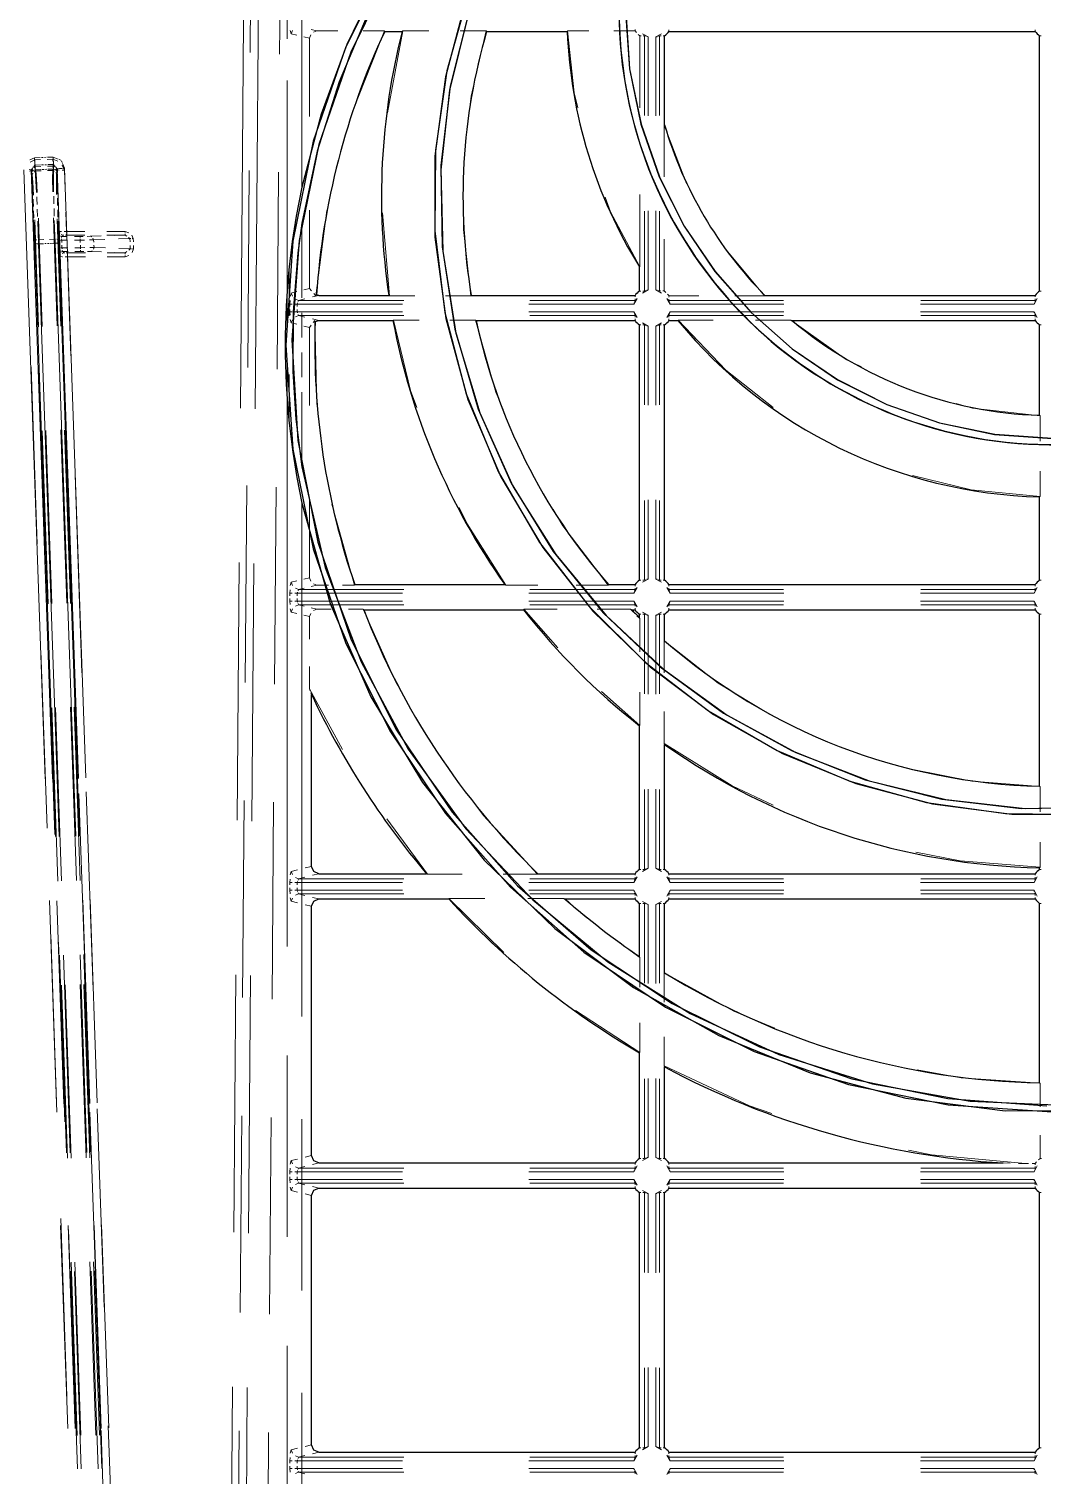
# Model space of a CAD drawing. Header units: millimetres. Extents: x 0 to 1989, y -338 to 950.
# Drawn here: x 284 to 420.7, y 606.2 to 801.2 of the extents above; entities that cross this region are included whole.
import ezdxf

# ---------------------------------------------------------------- set-up
doc = ezdxf.new("R2010")
doc.units = ezdxf.units.MM
doc.layers.add('DETAIL', color=8, linetype='Continuous')
doc.layers.add('FINE', color=9, linetype='Continuous')

msp = doc.modelspace()

# ---------------------------------------------------------------- linework, layer by layer
at = {"layer": 'DETAIL', "lineweight": 25}
for p, q in [((332, 800.88), (334.35, 800.88)), ((345.75, 800.88), (356.62, 800.88)), ((369.76, 788.26), (369.76, 800.29)), ((370.35, 800.88), (419.77, 800.88)), ((420.36, 765.87), (420.36, 800.29)), ((284.35, 781.74), (284.31, 782.21)), ((287.81, 782.33), (287.81, 781.86)), ((366.36, 765.87), (366.36, 769.12)), ((323.13, 765.28), (322.79, 765.34)), ((323.13, 765.28), (332.54, 765.28)), ((343.68, 765.28), (365.77, 765.28)), ((383.29, 765.28), (419.77, 765.28)), ((322.61, 761.74), (323.13, 761.88)), ((323.13, 761.88), (333.11, 761.88)), ((344.33, 761.88), (365.77, 761.88)), ((366.36, 726.87), (366.36, 761.29)), ((369.76, 726.87), (369.76, 761.29)), ((370.35, 761.88), (371.55, 761.88)), ((386.97, 761.88), (419.77, 761.88)), ((420.36, 749.11), (420.36, 761.29)), ((420.36, 726.87), (420.36, 738.1)), ((327.95, 726.28), (348.2, 726.28)), ((362.19, 726.28), (365.77, 726.28)), ((370.35, 726.28), (419.77, 726.28)), ((329.18, 722.88), (350.73, 722.88)), ((369.76, 718.71), (369.76, 722.29)), ((370.35, 722.88), (419.77, 722.88)), ((322.12, 688.28), (322.12, 711.44)), ((366.36, 687.87), (366.36, 707.25)), ((369.76, 687.87), (369.76, 704.73)), ((323.13, 687.28), (337.64, 687.28)), ((352.66, 687.28), (365.77, 687.28)), ((370.35, 687.28), (419.77, 687.28)), ((420.36, 687.87), (420.36, 688.1)), ((322.12, 649.28), (322.12, 682.89)), ((323.13, 683.88), (340.63, 683.88)), ((356.33, 683.88), (365.77, 683.88)), ((366.36, 676.13), (366.36, 683.29)), ((369.76, 673.94), (369.76, 683.29)), ((370.35, 683.88), (419.77, 683.88)), ((420.36, 659.1), (420.36, 683.29)), ((366.36, 648.87), (366.36, 663.15)), ((369.76, 648.87), (369.76, 661.24)), ((323.13, 648.28), (365.77, 648.28)), ((370.35, 648.28), (415.44, 648.28)), ((323.13, 644.88), (365.77, 644.88)), ((366.36, 609.87), (366.36, 644.29)), ((369.76, 609.87), (369.76, 644.29)), ((370.35, 644.88), (419.77, 644.88)), ((420.36, 609.87), (420.36, 644.29)), ((323.13, 609.28), (365.77, 609.28)), ((370.35, 609.28), (419.77, 609.28))]:
    msp.add_line(p, q, dxfattribs=at)
for points in [[(422.06, 746, 0.414214), (479.64, 803.58, 0.414214), (422.06, 861.16, 0.414214), (364.48, 803.58), (365.01, 795.81), (366.55, 788.35), (369.04, 781.26), (372.39, 774.62), (376.54, 768.49), (381.43, 762.95), (386.97, 758.07), (393.09, 753.91), (399.74, 750.56), (406.83, 748.07), (414.29, 746.53)], [(422.06, 746.03, 0.414214), (479.61, 803.58, 0.414214), (422.06, 861.13, 0.414214), (364.51, 803.58), (365.04, 795.82), (366.58, 788.36), (369.06, 781.27), (372.41, 774.63), (376.56, 768.5), (381.44, 762.97), (386.98, 758.09), (393.11, 753.93), (399.75, 750.58), (406.83, 748.1), (414.3, 746.56)]]:
    msp.add_lwpolyline(points, format="xyb", close=True, dxfattribs=at)
for points in [[(403.66, 859.06, 0.414214), (366.58, 785.18, 0.414213), (440.46, 748.11, 0.414213), (477.54, 821.98, 0.236853), (440.46, 859.06)], [(404.2, 859.21, 0.414214), (366.44, 785.72, 0.414216), (439.92, 747.96, 0.414215), (477.68, 821.45, 0.241883), (439.92, 859.21)], [(332, 800.88, 0.093058), (322.79, 765.34)], [(334.35, 800.88, 0.099452), (332.54, 765.28)], [(345.75, 800.88, 0.113602), (343.68, 765.28)], [(356.62, 800.88, 0.128934), (366.36, 769.12)], [(369.76, 800.29, 0.073506), (370.35, 800.88)], [(419.77, 800.88, 0.073454), (420.36, 800.29)], [(369.76, 788.26, 0.124208), (383.29, 765.28)], [(319.1, 769.12, 0.051043), (319.1, 748.04)], [(366.36, 765.87, 0.073424), (365.77, 765.28)], [(420.36, 765.87, 0.073506), (419.77, 765.28)], [(322.61, 761.74, 0.090844), (327.95, 726.28)], [(333.11, 761.88, 0.108069), (348.2, 726.28)], [(344.33, 761.88, 0.127278), (362.19, 726.28)], [(365.77, 761.88, 0.073488), (366.36, 761.29)], [(369.76, 761.29, 0.073616), (370.35, 761.88)], [(371.55, 761.88, 0.216999), (420.36, 738.1)], [(386.97, 761.88, 0.16868), (420.36, 749.11)], [(419.77, 761.88, 0.073269), (420.36, 761.29)], [(366.36, 726.87, 0.073315), (365.77, 726.28)], [(370.35, 726.28, 0.073486), (369.76, 726.87)], [(420.36, 726.87, 0.073396), (419.77, 726.28)], [(329.18, 722.88, 0.108412), (352.66, 687.28)], [(350.73, 722.88, 0.06129), (366.36, 707.25)], [(365.33, 722.88, 0.004514), (366.36, 721.85), (366.36, 722.29)], [(365.33, 722.88), (365.77, 722.88, 0.073673), (366.36, 722.29)], [(369.76, 722.29, 0.073662), (370.35, 722.88)], [(369.76, 718.71, 0.175943), (420.36, 699.1), (420.36, 722.29)], [(419.77, 722.88, 0.073454), (420.36, 722.29)], [(322.12, 711.44, 0.065249), (337.64, 687.28)], [(369.76, 704.73, 0.150468), (420.36, 688.1)], [(366.36, 687.87, 0.073534), (365.77, 687.28)], [(370.35, 687.28, 0.073347), (369.76, 687.87)], [(420.36, 687.87, 0.073616), (419.77, 687.28)], [(340.63, 683.88, 0.075183), (366.36, 663.15)], [(356.33, 683.88, 0.031895), (366.36, 676.13)], [(365.77, 683.88, 0.073627), (366.36, 683.29)], [(369.76, 683.29, 0.073396), (370.35, 683.88)], [(419.77, 683.88, 0.073408), (420.36, 683.29)], [(369.76, 673.94, 0.13491), (420.36, 659.1)], [(369.76, 661.24, 0.108702), (415.44, 648.28)], [(366.36, 648.87, 0.073269), (365.77, 648.28)], [(370.35, 648.28, 0.073416), (369.76, 648.87)], [(365.77, 644.88, 0.073719), (366.36, 644.29)], [(369.76, 644.29, 0.073616), (370.35, 644.88)], [(419.77, 644.88, 0.0735), (420.36, 644.29)], [(366.36, 609.87, 0.073315), (365.77, 609.28)], [(370.35, 609.28, 0.073486), (369.76, 609.87)], [(420.36, 609.87, 0.073396), (419.77, 609.28)]]:
    msp.add_lwpolyline(points, format="xyb", dxfattribs=at)
for points in [[(394.71, 857.42), (385.28, 854.31), (376.3, 850.35), (367.8, 845.59), (359.85, 840.08), (352.47, 833.87), (345.72, 827.01), (339.63, 819.55), (334.26, 811.54), (329.65, 803.03), (325.85, 794.07), (322.89, 784.71), (320.83, 775)], [(332.77, 810.76), (326.77, 798.82), (322.34, 786.06), (319.58, 772.6), (318.64, 758.58), (319.58, 744.56), (322.34, 731.11), (326.77, 718.35), (332.77, 706.41), (340.2, 695.41), (348.95, 685.47), (358.88, 676.73), (369.88, 669.29), (381.83, 663.3), (394.58, 658.86), (408.04, 656.11), (422.06, 655.16)], [(333.24, 809.85), (327.42, 798.09), (323.12, 785.64), (320.44, 772.66), (319.47, 759.3), (320.28, 745.7), (322.98, 732.02), (327.49, 718.83), (333.58, 706.65), (341.1, 695.57), (349.92, 685.67), (359.86, 677.04), (370.79, 669.77), (382.56, 663.94), (395, 659.64), (407.98, 656.96), (421.35, 655.99)], [(331.24, 808.09), (326.9, 799.13), (323.41, 789.71), (320.83, 779.89)], [(343.25, 805.87), (340.39, 795.55), (338.87, 784.88), (338.75, 773.98), (340.1, 762.99), (342.98, 752.02), (347.3, 741.54), (352.86, 731.96), (359.53, 723.35), (367.18, 715.76), (375.69, 709.25), (384.93, 703.9), (394.77, 699.77), (405.09, 696.91), (415.76, 695.39), (426.66, 695.27)], [(342.95, 805.09), (340.2, 794.74), (338.78, 784.05), (338.78, 773.15), (340.23, 762.17), (343.22, 751.23), (347.65, 740.79), (353.31, 731.26), (360.07, 722.71), (367.79, 715.19), (376.37, 708.77), (385.66, 703.51), (395.55, 699.47), (405.9, 696.72), (416.59, 695.3), (427.49, 695.3)], [(343.44, 803.83), (340.83, 793.49), (339.57, 782.78), (339.75, 771.81), (341.44, 760.72), (344.6, 749.95), (349.07, 739.94), (354.73, 730.76), (361.47, 722.49), (369.16, 715.19), (377.69, 708.96), (386.95, 703.86), (396.81, 699.96), (407.15, 697.35), (417.87, 696.1), (428.83, 696.27)], [(343.3, 803.3), (340.76, 792.94), (339.57, 782.22), (339.83, 771.26), (341.58, 760.18), (344.82, 749.44), (349.35, 739.46), (355.07, 730.32), (361.86, 722.1), (369.61, 714.86), (378.18, 708.68), (387.47, 703.65), (397.35, 699.82), (407.71, 697.28), (418.42, 696.1), (429.38, 696.35)], [(320.83, 779.89), (320.07, 775.96), (319.53, 772.54), (319.1, 769.12)], [(320.83, 775), (320.27, 771.04), (319.63, 763.06), (319.59, 755.01), (320.01, 748.57), (320.83, 742.17)], [(319.1, 748.04), (319.61, 744.12), (320.16, 740.7), (320.83, 737.28)], [(320.83, 742.17), (323.98, 728.59), (328.81, 715.86), (335.18, 704.08), (342.94, 693.34), (351.97, 683.75), (362.1, 675.42), (373.22, 668.43), (385.16, 662.9), (397.8, 658.93), (411, 656.61), (424.6, 656.05)], [(320.83, 737.28), (324.64, 723.75), (330.11, 711.15), (337.08, 699.57), (345.41, 689.12), (354.95, 679.88), (365.56, 671.96), (377.09, 665.45), (389.38, 660.44), (402.31, 657.03), (415.71, 655.31), (429.44, 655.39)], [(323.13, 687.28), (322.42, 687.57), (322.12, 688.28)], [(322.12, 682.89), (322.42, 683.59), (323.13, 683.88)], [(323.13, 648.28), (322.42, 648.57), (322.12, 649.28)], [(322.12, 610.28), (322.12, 643.89), (322.42, 644.59), (323.13, 644.88)], [(323.13, 609.28), (322.42, 609.57), (322.12, 610.28)]]:
    msp.add_lwpolyline(points, dxfattribs=at)
at = {"layer": 'FINE', "lineweight": 9}
for p, q in [((315.34, 854.15), (314.51, 749.96)), ((314.06, 824.6), (313.85, 798.05)), ((317.81, 797.82), (318.02, 824.38)), ((318.85, 799.87), (318.85, 809.19)), ((320.83, 803.69), (320.83, 779.89)), ((319.25, 801.02), (319.39, 800.57)), ((319.57, 801), (319.39, 800.57)), ((319.39, 800.57), (320.16, 800.38)), ((321.08, 800.15), (321.84, 799.96)), ((322.02, 800.4), (321.84, 799.96)), ((321.84, 789.41), (321.84, 799.96)), ((322.84, 800.95), (322.08, 801.14)), ((322.84, 800.95), (322.4, 800.77)), ((322.84, 800.95), (325.69, 800.95)), ((327.68, 790.18), (331.96, 800.95)), ((329.11, 800.95), (331.96, 800.95)), ((331.96, 800.95), (331.97, 800.93)), ((331.99, 800.91), (332, 800.88)), ((332.39, 789.89), (334.44, 800.95)), ((334.38, 800.91), (334.35, 800.88)), ((334.44, 800.95), (334.41, 800.93)), ((334.44, 800.95), (337.96, 800.95)), ((345.74, 800.91), (345.75, 800.88)), ((356.64, 800.91), (356.62, 800.88)), ((356.68, 800.95), (356.66, 800.93)), ((356.68, 800.95), (359.52, 800.95)), ((362.93, 800.95), (365.77, 800.95)), ((365.77, 800.95), (365.77, 801.14)), ((365.77, 800.95), (365.96, 800.73)), ((366.21, 800.48), (366.43, 800.29)), ((366.43, 790.55), (366.43, 800.29)), ((366.43, 800.29), (366.62, 800.29)), ((366.76, 800.56), (367.54, 800.14)), ((366.85, 800.29), (367.04, 800.29)), ((367.04, 800.29), (367.04, 789.53)), ((367.54, 800.14), (367.38, 800.17)), ((367.54, 789.48), (367.54, 800.14)), ((368.58, 800.14), (369.36, 800.56)), ((368.58, 800.14), (368.58, 789.48)), ((369.08, 789.53), (369.08, 800.29)), ((369.29, 800.29), (369.08, 800.29)), ((369.76, 800.29), (369.55, 800.29)), ((370.35, 801.1), (370.35, 800.88)), ((419.77, 800.88), (419.77, 801.1)), ((420.36, 800.29), (420.57, 800.29)), ((372.72, 780.38), (369.69, 788.25)), ((369.69, 781.26), (369.69, 788.25)), ((369.69, 788.25), (369.71, 788.25)), ((369.74, 788.26), (369.76, 788.26)), ((286.17, 700.1), (283.31, 782.23)), ((284.1, 783.54), (284.75, 783.84)), ((284.8, 783.57), (284.15, 783.26)), ((284.46, 782.41), (284.31, 782.21)), ((284.31, 782.21), (287.17, 700.08)), ((284.36, 782.08), (284.51, 782.25)), ((284.45, 781.99), (284.48, 782.06)), ((284.53, 782.51), (284.48, 782.45)), ((284.51, 782.09), (284.58, 782.12)), ((284.61, 782.61), (284.56, 782.55)), ((284.63, 782.14), (284.83, 782.23)), ((284.78, 782.85), (284.64, 782.65)), ((284.69, 782.46), (284.84, 782.63)), ((284.93, 782.06), (284.71, 781.96)), ((284.75, 783.84), (285.52, 783.87)), ((284.75, 783.84), (284.76, 783.54)), ((284.76, 783.48), (284.76, 783.37)), ((284.77, 783.15), (284.78, 782.85)), ((285.55, 782.87), (284.78, 782.85)), ((284.78, 782.85), (284.8, 782.66)), ((285.56, 783.59), (284.8, 783.57)), ((284.81, 783.27), (284.8, 783.57)), ((284.8, 782.62), (284.81, 782.55)), ((284.81, 782.52), (284.81, 782.45)), ((284.84, 782.63), (284.82, 782.92)), ((284.82, 782.42), (284.83, 782.23)), ((284.83, 782.23), (285.59, 782.25)), ((284.93, 782.06), (284.9, 782.24)), ((284.93, 782.06), (285.64, 782.08)), ((285.67, 783.87), (285.93, 783.88)), ((285.96, 782.89), (285.71, 782.88)), ((285.74, 782.26), (285.99, 782.27)), ((286.08, 783.89), (286.34, 783.9)), ((286.37, 782.9), (286.12, 782.89)), ((286.14, 782.27), (286.39, 782.28)), ((287.23, 783.65), (286.47, 783.62)), ((286.49, 783.9), (287.27, 783.93)), ((286.5, 782.69), (287.26, 782.72)), ((286.5, 782.11), (287.21, 782.14)), ((286.54, 782.29), (287.29, 782.31)), ((287.23, 782.32), (287.21, 782.14)), ((287.43, 782.05), (287.21, 782.14)), ((287.24, 783.36), (287.23, 783.65)), ((287.9, 783.39), (287.23, 783.65)), ((287.26, 782.72), (287.24, 782.54)), ((287.26, 782.72), (287.25, 783.01)), ((287.26, 782.72), (287.42, 782.56)), ((287.27, 783.93), (287.28, 783.62)), ((287.27, 783.93), (287.93, 783.67)), ((287.28, 783.56), (287.28, 783.46)), ((287.29, 783.24), (287.3, 782.93)), ((287.29, 782.64), (287.3, 782.71)), ((287.29, 782.54), (287.29, 782.61)), ((287.29, 782.31), (287.29, 782.5)), ((287.29, 782.31), (287.5, 782.24)), ((287.46, 782.75), (287.3, 782.93)), ((287.54, 782.65), (287.49, 782.71)), ((287.55, 782.22), (287.62, 782.2)), ((287.62, 782.55), (287.57, 782.62)), ((287.61, 782.36), (287.77, 782.2)), ((287.65, 782.18), (287.69, 782.11)), ((287.81, 782.33), (287.66, 782.52)), ((287.71, 782.07), (287.81, 781.86)), ((290.69, 700.14), (287.81, 782.33)), ((288.06, 783.62), (288.29, 783.53)), ((288.28, 782.39), (288.18, 782.39)), ((288.44, 782.4), (288.34, 782.4)), ((288.37, 783.43), (288.47, 783.21)), ((288.46, 782.18), (288.77, 782.18)), ((288.77, 782.18), (288.48, 782.84)), ((288.81, 782.43), (288.51, 782.41)), ((288.53, 783.08), (288.81, 782.43)), ((288.86, 779.59), (288.77, 782.18)), ((288.81, 782.43), (291.69, 700.23)), ((313.72, 782.12), (313.51, 755.56)), ((284.35, 781.74), (284.44, 781.95)), ((284.53, 781.77), (284.45, 781.54)), ((287.73, 781.66), (287.63, 781.87)), ((287.73, 781.66), (287.74, 781.83)), ((317.47, 755.34), (317.68, 781.89)), ((366.43, 769.14), (366.43, 778.87)), ((284.67, 775.73), (284.62, 776.7)), ((285.12, 776.92), (285.16, 775.9)), ((287.41, 775.98), (287.38, 777)), ((287.89, 776.82), (287.91, 775.85)), ((289.06, 773.9), (288.97, 776.49)), ((321.84, 766.21), (321.84, 776.75)), ((322.71, 765.22), (324.2, 776.72)), ((332.62, 765.21), (331.7, 776.42)), ((367.04, 776.63), (367.04, 765.87)), ((367.54, 766.03), (367.54, 776.69)), ((368.58, 776.69), (368.58, 766.03)), ((369.08, 765.87), (369.08, 776.63)), ((284.8, 772.24), (284.69, 775.15)), ((285.19, 775.29), (285.3, 772.23)), ((285.38, 772.77), (285.27, 775.68)), ((287.31, 775.75), (287.4, 772.84)), ((287.52, 772.31), (287.42, 775.37)), ((287.9, 772.83), (287.81, 775.59)), ((287.93, 775.27), (288.02, 772.36)), ((320.83, 775), (320.83, 764.95)), ((285.38, 772.77), (285.23, 772.76)), ((286.01, 772.8), (285.38, 772.77)), ((285.79, 761.09), (285.38, 772.77)), ((287.4, 772.84), (286.77, 772.82)), ((287.52, 772.31), (286.84, 772.28)), ((287.56, 772.85), (287.4, 772.84)), ((287.4, 772.84), (287.81, 761.16)), ((287.52, 772.31), (287.68, 772.32)), ((290.33, 692.34), (287.52, 772.31)), ((287.71, 772.32), (287.76, 772.32)), ((287.79, 772.32), (287.84, 772.33)), ((287.94, 773.77), (287.89, 773.71)), ((287.98, 773.5), (287.89, 773.71)), ((287.9, 773.03), (287.91, 772.71)), ((288.31, 761.15), (287.9, 772.83)), ((287.91, 772.71), (287.92, 772.4)), ((288.02, 772.36), (290.83, 692.37)), ((288.16, 773.68), (288.06, 773.9)), ((288.39, 773.23), (288.17, 773.32)), ((288.41, 772.73), (288.25, 772.73)), ((288.56, 773.42), (288.35, 773.5)), ((288.39, 773.23), (288.44, 773.29)), ((289.17, 773.23), (288.39, 773.23)), ((288.39, 773.08), (288.39, 773.23)), ((288.41, 772.73), (288.4, 772.89)), ((288.42, 772.41), (288.41, 772.73)), ((288.41, 772.73), (289.19, 772.73)), ((288.51, 773.36), (288.56, 773.42)), ((288.56, 773.42), (288.72, 773.42)), ((289.06, 773.9), (288.75, 773.89)), ((288.91, 773.42), (289.06, 773.42)), ((289.06, 773.75), (289.06, 773.9)), ((291.54, 773.9), (289.06, 773.9)), ((289.06, 773.42), (291.54, 773.42)), ((290.9, 773.23), (290.12, 773.23)), ((290.12, 772.73), (290.9, 772.73)), ((291.33, 773.24), (290.9, 773.23)), ((290.9, 772.89), (290.9, 772.73)), ((290.9, 772.73), (291.47, 772.74)), ((290.9, 772.73), (290.92, 772.41)), ((292.26, 773.25), (291.84, 773.24)), ((292.15, 772.76), (292.72, 772.78)), ((293.74, 773.3), (292.26, 773.25)), ((292.26, 773.25), (292.46, 773.16)), ((292.63, 772.98), (292.72, 772.78)), ((292.72, 772.78), (294.25, 772.83)), ((292.74, 772.45), (292.72, 772.78)), ((297, 773.9), (294.52, 773.9)), ((294.52, 773.42), (297, 773.42)), ((297, 773.42), (295.52, 773.37)), ((296.08, 772.9), (297.61, 772.96)), ((297, 773.75), (297, 773.9)), ((297.45, 773.73), (297, 773.9)), ((297, 773.42), (297.19, 773.28)), ((297.42, 773.1), (297.61, 772.96)), ((297.76, 772.96), (297.61, 772.96)), ((297.61, 772.96), (297.63, 772.52)), ((298.07, 772.96), (297.86, 773.39)), ((298.07, 772.96), (297.93, 772.96)), ((298.08, 772.52), (298.07, 772.96)), ((369.69, 765.88), (369.69, 772.87)), ((287.58, 692.29), (284.8, 772.24)), ((284.98, 772.23), (285.03, 772.23)), ((285.07, 772.23), (285.12, 772.23)), ((285.15, 772.23), (285.3, 772.23)), ((286.34, 772.27), (286.12, 772.26)), ((286.71, 772.28), (286.48, 772.27)), ((288, 770.7), (288.08, 770.92)), ((288, 770.7), (288.05, 770.64)), ((288.12, 770.57), (288.18, 770.52)), ((288.18, 770.52), (288.27, 770.74)), ((288.18, 770.52), (288.65, 757.1)), ((288.27, 771.12), (288.5, 771.21)), ((288.44, 771.71), (288.29, 771.71)), ((288.44, 771.71), (288.43, 772.03)), ((289.23, 771.71), (288.44, 771.71)), ((288.46, 771.56), (288.44, 771.71)), ((288.46, 770.94), (288.68, 771.03)), ((288.5, 771.21), (288.48, 771.37)), ((288.5, 771.21), (289.27, 771.21)), ((288.55, 771.16), (288.5, 771.21)), ((288.68, 771.03), (288.62, 771.09)), ((288.84, 771.03), (288.68, 771.03)), ((288.87, 770.5), (289.18, 770.5)), ((289.18, 771.03), (289.03, 771.03)), ((291.62, 771.03), (289.18, 771.03)), ((289.18, 770.5), (289.18, 770.66)), ((289.18, 770.5), (291.62, 770.5)), ((289.65, 757.13), (289.18, 770.5)), ((290.97, 771.71), (290.18, 771.71)), ((290.19, 771.21), (290.97, 771.21)), ((290.95, 772.03), (290.97, 771.71)), ((291.53, 771.72), (290.97, 771.71)), ((290.97, 771.71), (290.97, 771.56)), ((290.97, 771.21), (291.39, 771.21)), ((291.9, 771.2), (292.33, 771.2)), ((292.78, 771.73), (292.21, 771.73)), ((292.54, 771.3), (292.33, 771.2)), ((292.33, 771.2), (293.79, 771.15)), ((292.78, 771.73), (292.71, 771.5)), ((292.78, 771.73), (292.76, 772.06)), ((294.31, 771.67), (292.78, 771.73)), ((297, 771.03), (294.55, 771.03)), ((294.55, 770.5), (297, 770.5)), ((295.54, 771.08), (297, 771.03)), ((297.67, 771.55), (296.14, 771.6)), ((297.21, 771.19), (297, 771.03)), ((297, 770.5), (297.48, 770.68)), ((297, 770.5), (297, 770.66)), ((297.67, 771.55), (297.46, 771.38)), ((297.65, 771.99), (297.67, 771.55)), ((297.81, 771.54), (297.67, 771.55)), ((297.91, 771.07), (298.12, 771.55)), ((298.12, 771.55), (297.98, 771.54)), ((298.12, 771.55), (298.1, 771.99)), ((383.26, 765.21), (377.84, 771.67)), ((319.1, 769.12), (319.1, 762.53)), ((366.38, 769.12), (366.36, 769.12)), ((366.43, 769.14), (366.41, 769.13)), ((319.22, 764.57), (319.19, 764.1)), ((319.39, 765.6), (319.25, 765.14)), ((320.16, 765.79), (319.39, 765.6)), ((319.57, 765.16), (319.39, 765.6)), ((320.38, 764.6), (319.95, 764.78)), ((320.32, 764.44), (320.38, 764.6)), ((320.38, 764.6), (321.24, 764.81)), ((334.57, 764.6), (320.38, 764.6)), ((321.84, 766.21), (321.08, 766.02)), ((321.84, 766.21), (322.11, 765.9)), ((322.27, 765.07), (323.13, 765.28)), ((322.77, 765.3), (322.79, 765.34)), ((332.57, 765.26), (332.54, 765.28)), ((332.62, 765.21), (332.6, 765.23)), ((332.62, 765.21), (336.06, 765.21)), ((340.19, 765.21), (343.62, 765.21)), ((343.62, 765.21), (343.64, 765.23)), ((343.66, 765.26), (343.68, 765.28)), ((365.77, 764.6), (351.58, 764.6)), ((366.04, 764.88), (365.61, 764.1)), ((365.77, 765.28), (365.77, 765.07)), ((365.77, 764.81), (365.77, 764.6)), ((366.57, 765.87), (366.36, 765.87)), ((367.54, 766.03), (366.76, 765.6)), ((367.04, 765.87), (366.83, 765.87)), ((368.58, 766.03), (368.74, 765.99)), ((369.36, 765.6), (368.58, 766.03)), ((369.08, 765.87), (369.27, 765.88)), ((369.5, 765.88), (369.69, 765.88)), ((369.91, 765.69), (369.69, 765.88)), ((370.51, 764.1), (370.08, 764.88)), ((370.36, 765.21), (370.16, 765.44)), ((370.35, 765.02), (370.36, 765.21)), ((370.35, 764.6), (370.35, 764.79)), ((385.8, 764.6), (370.35, 764.6)), ((370.36, 765.21), (374.39, 765.21)), ((379.23, 765.21), (383.26, 765.21)), ((383.26, 765.21), (383.27, 765.23)), ((383.28, 765.26), (383.29, 765.28)), ((419.77, 764.6), (404.33, 764.6)), ((420.04, 764.88), (419.61, 764.1)), ((419.77, 765.28), (419.77, 765.07)), ((419.77, 764.81), (419.77, 764.6)), ((420.57, 765.87), (420.36, 765.87)), ((319.5, 764.1), (319.19, 764.1)), ((319.19, 764.1), (319.19, 763.78)), ((319.19, 763.39), (319.19, 763.06)), ((319.5, 763.06), (319.19, 763.06)), ((319.19, 763.06), (319.22, 762.59)), ((320.18, 764.1), (319.87, 764.1)), ((320.18, 763.06), (319.87, 763.06)), ((320.38, 762.56), (319.95, 762.38)), ((320.18, 764.1), (320.24, 764.26)), ((320.18, 763.78), (320.18, 764.1)), ((320.18, 764.1), (334.38, 764.1)), ((320.24, 762.91), (320.18, 763.06)), ((320.38, 762.56), (320.32, 762.72)), ((320.38, 762.56), (334.57, 762.56)), ((321.24, 762.35), (320.38, 762.56)), ((320.83, 762.94), (320.83, 759.59)), ((351.42, 764.1), (365.61, 764.1)), ((365.61, 763.06), (351.42, 763.06)), ((351.58, 762.56), (365.77, 762.56)), ((365.61, 764.1), (365.65, 764.26)), ((365.61, 763.06), (366.04, 762.28)), ((365.77, 762.35), (365.77, 762.56)), ((370.08, 762.28), (370.51, 763.06)), ((370.35, 762.56), (370.35, 762.35)), ((370.35, 762.56), (385.8, 762.56)), ((370.51, 763.06), (370.47, 762.91)), ((370.51, 764.1), (385.85, 764.1)), ((385.85, 763.06), (370.51, 763.06)), ((404.27, 764.1), (419.61, 764.1)), ((419.61, 763.06), (404.27, 763.06)), ((404.33, 762.56), (419.77, 762.56)), ((419.61, 764.1), (419.65, 764.26)), ((419.61, 763.06), (420.04, 762.28)), ((419.77, 762.35), (419.77, 762.56)), ((319.25, 762.02), (319.39, 761.57)), ((319.57, 762), (319.39, 761.57)), ((319.39, 761.57), (320.16, 761.38)), ((321.08, 761.15), (321.84, 760.96)), ((322.06, 761.25), (321.84, 760.96)), ((321.84, 750.41), (321.84, 760.96)), ((323.13, 761.88), (322.27, 762.1)), ((322.55, 761.91), (322.33, 761.61)), ((322.86, 750.58), (322.55, 761.91)), ((322.57, 761.86), (322.55, 761.91)), ((322.61, 761.74), (322.59, 761.79)), ((333.13, 761.91), (333.11, 761.88)), ((333.17, 761.95), (333.15, 761.93)), ((333.17, 761.95), (336.63, 761.95)), ((340.79, 761.95), (344.25, 761.95)), ((344.25, 761.95), (344.27, 761.93)), ((344.31, 761.91), (344.33, 761.88)), ((365.77, 761.88), (365.77, 762.1)), ((366.36, 761.29), (366.57, 761.29)), ((366.76, 761.56), (367.54, 761.14)), ((366.83, 761.29), (367.04, 761.29)), ((367.04, 761.29), (367.04, 750.53)), ((367.54, 761.14), (367.38, 761.17)), ((367.54, 750.48), (367.54, 761.14)), ((368.58, 761.14), (369.36, 761.56)), ((368.58, 761.14), (368.58, 750.48)), ((369.08, 750.53), (369.08, 761.29)), ((369.29, 761.29), (369.08, 761.29)), ((369.76, 761.29), (369.55, 761.29)), ((370.35, 762.1), (370.35, 761.88)), ((371.56, 761.91), (371.55, 761.88)), ((371.58, 761.95), (371.57, 761.93)), ((371.58, 761.95), (376.33, 761.95)), ((382.03, 761.95), (386.78, 761.95)), ((386.78, 761.95), (386.84, 761.93)), ((386.91, 761.91), (386.97, 761.88)), ((419.77, 761.88), (419.77, 762.1)), ((420.36, 761.29), (420.57, 761.29)), ((320.83, 757.58), (320.83, 754.23)), ((284.28, 755.66), (285.11, 731.73)), ((286.13, 731.27), (285.29, 755.47)), ((319.1, 754.63), (319.1, 748.04)), ((320.83, 752.22), (320.83, 742.17)), ((420.38, 749.09), (420.36, 749.11)), ((420.43, 749.04), (420.41, 749.06)), ((420.43, 745.64), (420.43, 749.04)), ((285.78, 747.03), (286.6, 723.67)), ((287.1, 723.71), (286.28, 747.07)), ((288.3, 747.14), (289.11, 723.76)), ((289.62, 723.75), (288.8, 747.12)), ((291.15, 714.37), (290.21, 741.1)), ((420.43, 738.17), (420.43, 741.57)), ((289.22, 741), (290.16, 714.16)), ((313.38, 739.63), (313.17, 713.07)), ((317.13, 712.85), (317.35, 739.4)), ((320.83, 737.28), (320.83, 668.03)), ((321.84, 727.21), (321.84, 737.75)), ((367.04, 737.63), (367.04, 726.87)), ((367.54, 727.03), (367.54, 737.69)), ((368.58, 737.69), (368.58, 727.03)), ((369.08, 726.87), (369.08, 737.63)), ((420.38, 738.13), (420.36, 738.1)), ((420.43, 738.17), (420.41, 738.15)), ((327.9, 726.21), (324.87, 737.13)), ((312.09, 694.51), (312.36, 729.24)), ((314.34, 729.12), (314.07, 694.39)), ((319.22, 725.57), (319.19, 725.1)), ((319.39, 726.6), (319.25, 726.14)), ((320.16, 726.79), (319.39, 726.6)), ((319.57, 726.16), (319.39, 726.6)), ((320.38, 725.6), (319.95, 725.78)), ((320.32, 725.44), (320.38, 725.6)), ((320.38, 725.6), (321.15, 725.79)), ((334.57, 725.6), (320.38, 725.6)), ((321.84, 727.21), (321.08, 727.02)), ((321.84, 727.21), (322.02, 726.76)), ((322.4, 726.39), (322.84, 726.21)), ((326.32, 726.21), (327.9, 726.21)), ((327.9, 726.21), (327.92, 726.23)), ((327.93, 726.26), (327.95, 726.28)), ((348.25, 726.26), (348.2, 726.28)), ((348.34, 726.21), (348.3, 726.23)), ((348.34, 726.21), (352.66, 726.21)), ((365.77, 725.6), (351.58, 725.6)), ((357.84, 726.21), (362.16, 726.21)), ((362.16, 726.21), (362.17, 726.23)), ((362.18, 726.26), (362.19, 726.28)), ((366.04, 725.88), (365.61, 725.1)), ((365.77, 726.28), (365.77, 726.07)), ((365.77, 725.81), (365.77, 725.6)), ((366.57, 726.87), (366.36, 726.87)), ((367.54, 727.03), (366.76, 726.6)), ((367.04, 726.87), (366.83, 726.87)), ((368.58, 727.03), (368.74, 726.99)), ((369.36, 726.6), (368.58, 727.03)), ((369.08, 726.87), (369.29, 726.87)), ((369.55, 726.87), (369.76, 726.87)), ((370.51, 725.1), (370.08, 725.88)), ((370.35, 726.07), (370.35, 726.28)), ((419.77, 725.6), (404.33, 725.6)), ((420.04, 725.88), (419.61, 725.1)), ((419.77, 726.28), (419.77, 726.07)), ((419.77, 725.81), (419.77, 725.6)), ((420.57, 726.87), (420.36, 726.87)), ((319.5, 725.1), (319.19, 725.1)), ((319.19, 725.1), (319.19, 724.78)), ((319.19, 724.39), (319.19, 724.06)), ((319.5, 724.06), (319.19, 724.06)), ((319.19, 724.06), (319.22, 723.59)), ((320.18, 725.1), (319.87, 725.1)), ((320.18, 724.06), (319.87, 724.06)), ((320.38, 723.56), (319.95, 723.38)), ((320.18, 725.1), (320.24, 725.26)), ((320.18, 724.78), (320.18, 725.1)), ((320.18, 725.1), (334.38, 725.1)), ((320.18, 724.06), (320.18, 724.39)), ((320.24, 723.91), (320.18, 724.06)), ((334.38, 724.06), (320.18, 724.06)), ((320.38, 723.56), (320.32, 723.72)), ((320.38, 723.56), (334.57, 723.56)), ((321.15, 723.37), (320.38, 723.56)), ((351.42, 725.1), (365.61, 725.1)), ((365.61, 724.06), (351.42, 724.06)), ((351.58, 723.56), (365.77, 723.56)), ((365.61, 725.1), (365.65, 725.26)), ((365.61, 724.06), (366.04, 723.28)), ((365.77, 723.35), (365.77, 723.56)), ((370.08, 723.28), (370.51, 724.06)), ((370.35, 723.56), (385.8, 723.56)), ((370.35, 723.56), (370.35, 723.35)), ((370.51, 724.06), (370.47, 723.91)), ((370.51, 725.1), (385.85, 725.1)), ((385.85, 724.06), (370.51, 724.06)), ((404.27, 725.1), (419.61, 725.1)), ((419.61, 724.06), (404.27, 724.06)), ((404.33, 723.56), (419.77, 723.56)), ((419.61, 725.1), (419.65, 725.26)), ((419.61, 724.06), (420.04, 723.28)), ((419.77, 723.35), (419.77, 723.56)), ((319.25, 723.02), (319.39, 722.57)), ((319.57, 723), (319.39, 722.57)), ((319.39, 722.57), (320.16, 722.38)), ((321.08, 722.15), (321.84, 721.96)), ((322.02, 722.4), (321.84, 721.96)), ((321.84, 718.91), (321.84, 721.96)), ((322.84, 722.95), (322.08, 723.14)), ((322.84, 722.95), (322.4, 722.77)), ((322.84, 722.95), (324.79, 722.95)), ((327.13, 722.95), (329.08, 722.95)), ((329.08, 722.95), (329.11, 722.93)), ((329.15, 722.91), (329.18, 722.88)), ((350.74, 722.91), (350.73, 722.88)), ((350.76, 722.95), (350.75, 722.93)), ((355.36, 717.76), (350.76, 722.95)), ((350.76, 722.95), (355.27, 722.95)), ((360.67, 722.95), (365.17, 722.95)), ((365.56, 722.56), (365.17, 722.95)), ((365.17, 722.95), (365.22, 722.93)), ((365.28, 722.91), (365.33, 722.88)), ((365.77, 722.88), (365.77, 723.1)), ((366.43, 721.69), (366.03, 722.08)), ((366.36, 722.29), (366.57, 722.29)), ((366.38, 721.8), (366.36, 721.85)), ((366.43, 721.69), (366.41, 721.74)), ((366.43, 717.19), (366.43, 721.69)), ((366.76, 722.56), (367.54, 722.14)), ((366.83, 722.29), (367.04, 722.29)), ((367.04, 722.29), (367.04, 711.53)), ((367.54, 722.14), (367.38, 722.17)), ((367.54, 711.48), (367.54, 722.14)), ((368.58, 722.14), (369.36, 722.56)), ((368.58, 722.14), (368.58, 711.48)), ((369.08, 711.53), (369.08, 722.29)), ((369.29, 722.29), (369.08, 722.29)), ((369.76, 722.29), (369.55, 722.29)), ((370.35, 723.1), (370.35, 722.88)), ((419.77, 722.88), (419.77, 723.1)), ((420.36, 722.29), (420.57, 722.29)), ((369.74, 718.7), (369.76, 718.71)), ((285.61, 717.37), (286.45, 693.43)), ((287.48, 692.56), (286.64, 716.75)), ((321.84, 712.21), (321.84, 715.25)), ((326.3, 704.06), (321.84, 712.21)), ((321.84, 712.21), (321.93, 711.97)), ((366.43, 707.29), (361.23, 711.88)), ((322.03, 711.68), (322.12, 711.44)), ((366.43, 707.29), (366.43, 711.79)), ((287.09, 709.65), (287.9, 686.29)), ((288.4, 686.32), (287.59, 709.69)), ((289.6, 709.74), (290.42, 686.37)), ((290.92, 686.36), (290.11, 709.73)), ((369.69, 704.86), (369.69, 709.18)), ((366.38, 707.26), (366.36, 707.25)), ((366.43, 707.29), (366.41, 707.28)), ((369.69, 704.86), (369.71, 704.82)), ((369.74, 704.77), (369.76, 704.73)), ((292.64, 671.61), (291.71, 698.33)), ((367.04, 698.63), (367.04, 687.87)), ((367.54, 688.03), (367.54, 698.69)), ((368.58, 698.69), (368.58, 688.03)), ((369.08, 687.87), (369.08, 698.63)), ((420.38, 699.08), (420.36, 699.1)), ((420.43, 699.03), (420.41, 699.05)), ((420.43, 695.63), (420.43, 699.03)), ((290.72, 698.06), (291.66, 671.22)), ((313.05, 697.14), (312.83, 670.59)), ((316.79, 670.36), (317.01, 696.92)), ((337.79, 687.21), (332.28, 694.69)), ((420.43, 688.17), (420.43, 691.56)), ((319.22, 686.57), (319.19, 686.1)), ((319.39, 687.6), (319.25, 687.14)), ((320.25, 687.81), (319.39, 687.6)), ((319.57, 687.16), (319.39, 687.6)), ((320.38, 686.6), (319.95, 686.78)), ((320.32, 686.44), (320.38, 686.6)), ((320.38, 686.6), (321.24, 686.81)), ((334.57, 686.6), (320.38, 686.6)), ((322.12, 688.28), (321.27, 688.06)), ((322.27, 687.07), (323.13, 687.28)), ((337.69, 687.26), (337.64, 687.28)), ((337.79, 687.21), (337.75, 687.23)), ((337.79, 687.21), (342.43, 687.21)), ((347.99, 687.21), (352.63, 687.21)), ((365.77, 686.6), (351.58, 686.6)), ((352.63, 687.21), (352.64, 687.23)), ((352.65, 687.26), (352.66, 687.28)), ((366.04, 686.88), (365.61, 686.1)), ((365.77, 687.28), (365.77, 687.07)), ((365.77, 686.81), (365.77, 686.6)), ((366.57, 687.87), (366.36, 687.87)), ((367.54, 688.03), (366.76, 687.6)), ((367.04, 687.87), (366.83, 687.87)), ((368.58, 688.03), (368.74, 687.99)), ((369.36, 687.6), (368.58, 688.03)), ((369.08, 687.87), (369.29, 687.87)), ((369.55, 687.87), (369.76, 687.87)), ((370.51, 686.1), (370.08, 686.88)), ((370.35, 687.07), (370.35, 687.28)), ((370.35, 686.6), (370.35, 686.81)), ((385.8, 686.6), (370.35, 686.6)), ((419.77, 686.6), (404.33, 686.6)), ((420.04, 686.88), (419.61, 686.1)), ((419.77, 687.28), (419.77, 687.07)), ((419.77, 686.81), (419.77, 686.6)), ((420.38, 688.12), (420.36, 688.1)), ((420.57, 687.87), (420.36, 687.87)), ((420.43, 688.17), (420.41, 688.14)), ((319.5, 686.1), (319.19, 686.1)), ((319.19, 686.1), (319.19, 685.78)), ((319.19, 685.39), (319.19, 685.06)), ((319.5, 685.06), (319.19, 685.06)), ((319.19, 685.06), (319.22, 684.59)), ((320.18, 686.1), (319.87, 686.1)), ((320.18, 685.06), (319.87, 685.06)), ((320.38, 684.56), (319.95, 684.38)), ((320.18, 686.1), (320.24, 686.26)), ((320.18, 685.78), (320.18, 686.1)), ((320.18, 686.1), (334.38, 686.1)), ((320.24, 684.91), (320.18, 685.06)), ((320.38, 684.56), (320.32, 684.72)), ((351.42, 686.1), (365.61, 686.1)), ((365.61, 685.06), (351.42, 685.06)), ((351.58, 684.56), (365.77, 684.56)), ((365.61, 686.1), (365.65, 686.26)), ((365.61, 685.06), (366.04, 684.28)), ((365.77, 684.35), (365.77, 684.56)), ((370.08, 684.28), (370.51, 685.06)), ((370.35, 684.56), (385.8, 684.56)), ((370.35, 684.56), (370.35, 684.35)), ((370.51, 685.06), (370.47, 684.91)), ((370.51, 686.1), (385.85, 686.1)), ((385.85, 685.06), (370.51, 685.06)), ((404.27, 686.1), (419.61, 686.1)), ((419.61, 685.06), (404.27, 685.06)), ((404.33, 684.56), (419.77, 684.56)), ((419.61, 686.1), (419.65, 686.26)), ((419.61, 685.06), (420.04, 684.28)), ((419.77, 684.35), (419.77, 684.56)), ((287.7, 656.29), (286.75, 683.67)), ((287.75, 683.65), (288.7, 656.27)), ((292.22, 656.3), (291.27, 683.7)), ((292.26, 683.79), (293.22, 656.39)), ((319.25, 684.02), (319.39, 683.57)), ((319.57, 684), (319.39, 683.57)), ((319.39, 683.57), (320.25, 683.35)), ((321.27, 683.1), (322.12, 682.89)), ((323.13, 683.88), (322.27, 684.1)), ((340.64, 683.91), (340.63, 683.88)), ((340.66, 683.95), (340.65, 683.93)), ((348.05, 676.67), (340.66, 683.95)), ((340.66, 683.95), (345.5, 683.95)), ((359.28, 681.36), (356.15, 683.95)), ((356.27, 683.91), (356.33, 683.88)), ((365.77, 683.88), (365.77, 684.1)), ((366.36, 683.29), (366.57, 683.29)), ((366.76, 683.56), (367.54, 683.14)), ((366.83, 683.29), (367.04, 683.29)), ((367.04, 683.29), (367.04, 672.53)), ((367.54, 683.14), (367.38, 683.17)), ((367.54, 672.48), (367.54, 683.14)), ((368.58, 683.14), (369.36, 683.56)), ((368.58, 683.14), (368.58, 672.48)), ((369.08, 672.53), (369.08, 683.29)), ((369.29, 683.29), (369.08, 683.29)), ((369.76, 683.29), (369.55, 683.29)), ((370.35, 684.1), (370.35, 683.88)), ((419.77, 683.88), (419.77, 684.1)), ((420.36, 683.29), (420.57, 683.29)), ((286.95, 679.07), (287.78, 655.13)), ((288.83, 653.84), (287.99, 678.04)), ((366.43, 676), (363.14, 678.38)), ((289.06, 649.66), (288.14, 676.31)), ((288.64, 676.3), (289.56, 649.65)), ((291.82, 649.69), (290.89, 676.35)), ((291.39, 676.38), (292.32, 649.72)), ((366.38, 676.09), (366.36, 676.13)), ((366.43, 676), (366.41, 676.04)), ((366.43, 672), (366.43, 676)), ((311.64, 638.94), (311.92, 673.67)), ((313.9, 673.56), (313.62, 638.83)), ((369.74, 673.92), (369.76, 673.94)), ((288.39, 672.27), (289.21, 648.91)), ((289.71, 648.94), (288.89, 672.3)), ((290.91, 672.35), (291.73, 648.97)), ((292.23, 648.97), (291.41, 672.34)), ((366.43, 663.19), (357.74, 668.86)), ((366.43, 663.19), (366.43, 667.19)), ((369.69, 661.36), (369.69, 665.28)), ((366.38, 663.16), (366.36, 663.15)), ((366.43, 663.19), (366.41, 663.17)), ((318.85, 638.3), (318.85, 662.77)), ((369.69, 661.36), (369.71, 661.32)), ((369.74, 661.28), (369.76, 661.24)), ((367.04, 659.63), (367.04, 648.87)), ((367.54, 649.03), (367.54, 659.69)), ((368.58, 659.69), (368.58, 649.03)), ((369.08, 648.87), (369.08, 659.63)), ((420.38, 659.07), (420.36, 659.1)), ((420.43, 659.03), (420.41, 659.05)), ((420.43, 655.85), (420.43, 659.03)), ((294.14, 628.84), (293.2, 655.57)), ((292.22, 655.12), (293.16, 628.28)), ((312.71, 654.65), (312.49, 628.1)), ((316.46, 627.87), (316.67, 654.43)), ((320.83, 654.19), (320.83, 631.1)), ((420.43, 648.88), (420.43, 652.05)), ((319.22, 647.57), (319.19, 647.1)), ((319.39, 648.6), (319.25, 648.14)), ((320.25, 648.81), (319.39, 648.6)), ((319.57, 648.16), (319.39, 648.6)), ((320.38, 647.6), (319.95, 647.78)), ((320.32, 647.44), (320.38, 647.6)), ((322.12, 649.28), (321.27, 649.06)), ((322.27, 648.07), (323.13, 648.28)), ((365.77, 647.6), (351.58, 647.6)), ((366.04, 647.88), (365.61, 647.1)), ((365.77, 648.28), (365.77, 648.07)), ((365.77, 647.81), (365.77, 647.6)), ((366.57, 648.87), (366.36, 648.87)), ((367.54, 649.03), (366.76, 648.6)), ((367.04, 648.87), (366.83, 648.87)), ((368.58, 649.03), (368.74, 648.99)), ((369.36, 648.6), (368.58, 649.03)), ((369.08, 648.87), (369.29, 648.87)), ((369.55, 648.87), (369.76, 648.87)), ((370.51, 647.1), (370.08, 647.88)), ((370.35, 648.07), (370.35, 648.28)), ((370.35, 647.6), (370.35, 647.81)), ((385.8, 647.6), (370.35, 647.6)), ((419.77, 647.6), (404.33, 647.6)), ((416.38, 648.26), (415.44, 648.28)), ((418.46, 648.21), (417.52, 648.23)), ((418.46, 648.21), (418.87, 648.21)), ((419.36, 648.21), (419.77, 648.21)), ((420.04, 647.88), (419.61, 647.1)), ((419.96, 648.44), (419.77, 648.21)), ((419.77, 648.21), (419.77, 648.02)), ((419.77, 647.79), (419.77, 647.6)), ((420.43, 648.88), (420.21, 648.69)), ((420.62, 648.88), (420.43, 648.88)), ((319.5, 647.1), (319.19, 647.1)), ((319.19, 647.1), (319.19, 646.78)), ((319.19, 646.39), (319.19, 646.06)), ((319.5, 646.06), (319.19, 646.06)), ((319.19, 646.06), (319.22, 645.59)), ((320.18, 647.1), (319.87, 647.1)), ((320.18, 646.06), (319.87, 646.06)), ((320.38, 645.57), (319.95, 645.38)), ((320.18, 647.1), (320.24, 647.25)), ((320.18, 646.78), (320.18, 647.1)), ((320.18, 647.1), (334.38, 647.1)), ((320.18, 646.06), (320.18, 646.39)), ((320.24, 645.91), (320.18, 646.06)), ((334.38, 646.06), (320.18, 646.06)), ((320.38, 645.57), (320.32, 645.72)), ((351.42, 647.1), (365.61, 647.1)), ((365.61, 646.06), (351.42, 646.06)), ((351.58, 645.57), (365.77, 645.57)), ((365.61, 647.1), (365.65, 647.26)), ((365.61, 646.06), (366.04, 645.28)), ((365.77, 645.35), (365.77, 645.57)), ((370.08, 645.28), (370.51, 646.06)), ((370.35, 645.57), (385.8, 645.57)), ((370.35, 645.57), (370.35, 645.35)), ((370.51, 646.06), (370.47, 645.91)), ((370.51, 647.1), (385.85, 647.1)), ((385.85, 646.06), (370.51, 646.06)), ((404.27, 647.1), (419.61, 647.1)), ((419.61, 646.06), (404.27, 646.06)), ((404.33, 645.57), (419.77, 645.57)), ((419.61, 647.1), (419.65, 647.26)), ((419.61, 646.06), (420.04, 645.28)), ((419.77, 645.35), (419.77, 645.57)), ((319.25, 645.02), (319.39, 644.57)), ((319.57, 645), (319.39, 644.57)), ((319.39, 644.57), (320.25, 644.35)), ((321.27, 644.1), (322.12, 643.89)), ((323.13, 644.88), (322.27, 645.1)), ((365.77, 644.88), (365.77, 645.1)), ((366.36, 644.29), (366.57, 644.29)), ((366.76, 644.56), (367.54, 644.14)), ((366.83, 644.29), (367.04, 644.29)), ((367.04, 644.29), (367.04, 633.53)), ((367.54, 644.14), (367.38, 644.17)), ((367.54, 633.48), (367.54, 644.14)), ((368.58, 644.14), (369.36, 644.56)), ((368.58, 644.14), (368.58, 633.48)), ((369.08, 633.53), (369.08, 644.29)), ((369.29, 644.29), (369.08, 644.29)), ((369.76, 644.29), (369.55, 644.29)), ((370.35, 645.1), (370.35, 644.88)), ((419.77, 644.88), (419.77, 645.1)), ((420.36, 644.29), (420.57, 644.29)), ((289.23, 612.48), (288.27, 639.86)), ((288.28, 640.77), (289.11, 616.84)), ((289.27, 639.84), (290.23, 612.46)), ((293.76, 612.46), (292.8, 639.86)), ((293.8, 639.95), (294.76, 612.55)), ((290.18, 615.13), (289.33, 639.32)), ((289.7, 634.9), (290.52, 611.53)), ((291.01, 611.55), (290.2, 634.92)), ((292.22, 634.95), (293.03, 611.58)), ((293.53, 611.57), (292.72, 634.95)), ((290.54, 607.02), (289.62, 633.67)), ((290.12, 633.66), (291.05, 607.01)), ((293.32, 607.04), (292.38, 633.7)), ((292.88, 633.72), (293.82, 607.06)), ((318.85, 599.16), (318.85, 623.62)), ((367.04, 620.63), (367.04, 609.87)), ((367.54, 610.03), (367.54, 620.69)), ((368.58, 620.69), (368.58, 610.03)), ((369.08, 609.87), (369.08, 620.63)), ((313.46, 617.99), (312.62, 513.8)), ((320.83, 617.26), (320.83, 594.17)), ((295.64, 586.08), (294.7, 612.81)), ((293.72, 612.18), (294.66, 585.34)), ((312.37, 612.17), (312.16, 585.61)), ((316.12, 585.39), (316.33, 611.94)), ((319.22, 608.57), (319.19, 608.1)), ((319.39, 609.6), (319.25, 609.14)), ((320.25, 609.81), (319.39, 609.6)), ((319.57, 609.16), (319.39, 609.6)), ((320.38, 608.6), (319.95, 608.78)), ((320.32, 608.44), (320.38, 608.6)), ((320.38, 608.6), (321.24, 608.81)), ((334.57, 608.6), (320.38, 608.6)), ((322.12, 610.28), (321.27, 610.06)), ((322.27, 609.07), (323.13, 609.28)), ((365.77, 608.6), (351.58, 608.6)), ((366.04, 608.88), (365.61, 608.1)), ((365.77, 609.28), (365.77, 609.07)), ((365.77, 608.81), (365.77, 608.6)), ((366.57, 609.87), (366.36, 609.87)), ((367.54, 610.03), (366.76, 609.6)), ((367.04, 609.87), (366.83, 609.87)), ((368.58, 610.03), (368.74, 609.99)), ((369.36, 609.6), (368.58, 610.03)), ((369.08, 609.87), (369.29, 609.87)), ((369.55, 609.87), (369.76, 609.87)), ((370.51, 608.1), (370.08, 608.88)), ((370.35, 609.07), (370.35, 609.28)), ((370.35, 608.6), (370.35, 608.81)), ((385.8, 608.6), (370.35, 608.6)), ((419.77, 608.6), (404.33, 608.6)), ((420.04, 608.88), (419.61, 608.1)), ((419.77, 609.28), (419.77, 609.07)), ((419.77, 608.81), (419.77, 608.6)), ((420.57, 609.87), (420.36, 609.87)), ((319.5, 608.1), (319.19, 608.1)), ((319.19, 608.1), (319.19, 607.78)), ((319.19, 607.39), (319.19, 607.06)), ((319.5, 607.06), (319.19, 607.06)), ((319.19, 607.06), (319.22, 606.59)), ((320.18, 608.1), (319.87, 608.1)), ((320.18, 607.06), (319.87, 607.06)), ((320.38, 606.56), (319.95, 606.38)), ((320.18, 608.1), (320.24, 608.26)), ((320.18, 607.78), (320.18, 608.1)), ((320.18, 608.1), (334.38, 608.1)), ((320.24, 606.91), (320.18, 607.06)), ((320.38, 606.56), (320.32, 606.72)), ((351.42, 608.1), (365.61, 608.1)), ((365.61, 607.06), (351.42, 607.06)), ((351.58, 606.56), (365.77, 606.56)), ((365.61, 608.1), (365.65, 608.26)), ((365.61, 607.06), (366.04, 606.28)), ((365.77, 606.35), (365.77, 606.56)), ((370.08, 606.28), (370.51, 607.06)), ((370.35, 606.56), (385.8, 606.56)), ((370.35, 606.56), (370.35, 606.35)), ((370.51, 607.06), (370.47, 606.91)), ((370.51, 608.1), (385.85, 608.1)), ((385.85, 607.06), (370.51, 607.06)), ((404.27, 608.1), (419.61, 608.1)), ((419.61, 607.06), (404.27, 607.06)), ((404.33, 606.56), (419.77, 606.56)), ((419.61, 608.1), (419.65, 608.26)), ((419.61, 607.06), (420.04, 606.28)), ((419.77, 606.35), (419.77, 606.56))]:
    msp.add_line(p, q, dxfattribs=at)
for points in [[(312.53, 750.07), (313.36, 854.26), (313.19, 854.69)], [(342.18, 800.95), (345.7, 800.95), (345.72, 800.93)], [(343.4, 789.92), (343.66, 792.16), (345.7, 800.95)], [(358.04, 790.55), (357.56, 792.59), (356.68, 800.95)], [(367.2, 800.23), (367.11, 800.26), (367.05, 800.29), (367.04, 800.29)], [(368.74, 800.18), (368.7, 800.16), (368.58, 800.14)], [(369.08, 800.29), (369.05, 800.28), (368.97, 800.25), (368.92, 800.23)], [(318.85, 761.48), (318.85, 766.31), (318.85, 794.27)], [(284.01, 782.24), (284.01, 782.24), (284.31, 782.21)], [(284.36, 782.08), (284.06, 782.03), (284.05, 782.03)], [(284.78, 769.98), (284.36, 782.08), (284.39, 781.91)], [(284.77, 783.31), (284.77, 783.23), (284.77, 783.21)], [(284.83, 782.23), (284.94, 780.67), (285.01, 779.17)], [(284.86, 782.45), (284.84, 782.63), (285.59, 782.66)], [(285.12, 779.16), (285.02, 781.02), (284.93, 782.06)], [(287.3, 782.74), (287.3, 782.93), (286.53, 782.91)], [(287.21, 782.14), (287.19, 781.09), (287.22, 779.23)], [(287.28, 783.4), (287.29, 783.32), (287.29, 783.3)], [(287.33, 779.25), (287.3, 780.76), (287.29, 782.31)], [(287.76, 782.03), (287.77, 782.2), (287.87, 779.61)], [(287.77, 782.2), (288.07, 782.17), (288.09, 782.17)], [(288.12, 782.39), (288.11, 782.38), (287.81, 782.33)], [(284.52, 778.83), (284.45, 780.26), (284.35, 781.74)], [(284.42, 781.71), (284.45, 781.54), (284.53, 780.56), (284.63, 778.79)], [(287.73, 778.9), (287.71, 780.67), (287.73, 781.66)], [(287.81, 781.86), (287.81, 780.38), (287.84, 778.95)], [(284.6, 777.28), (284.57, 778.03), (284.55, 778.25)], [(285.04, 778.56), (285.06, 778.32), (285.09, 777.54)], [(287.36, 777.62), (287.34, 778.4), (287.34, 778.64)], [(287.85, 778.37), (287.85, 778.14), (287.87, 777.4)], [(366.43, 769.14), (362.47, 776.55), (361.73, 778.52)], [(287.97, 776.49), (288.06, 773.9), (288.01, 773.84)], [(343.62, 765.21), (342.61, 774.18), (342.62, 776.43)], [(284.78, 775.48), (284.89, 772.73), (285.29, 761.05)], [(285.04, 772.75), (285.03, 772.75), (284.89, 772.73)], [(287.9, 772.83), (287.75, 772.85), (287.75, 772.85)], [(287.87, 772.33), (287.87, 772.33), (288.02, 772.36)], [(287.89, 773.71), (287.89, 773.42), (287.89, 773.4)], [(288.06, 772.72), (288.06, 772.72), (287.91, 772.71)], [(288.38, 773.89), (288.36, 773.89), (288.06, 773.9)], [(289.06, 773.42), (289.06, 773.56), (289.06, 773.57)], [(290.9, 773.23), (290.9, 773.08), (290.9, 773.08)], [(297, 773.42), (297, 773.56), (297, 773.57)], [(284.8, 772.24), (284.95, 772.23), (284.95, 772.23)], [(285.98, 772.25), (285.3, 772.23), (288.08, 692.29)], [(287.93, 772.01), (287.94, 771.7), (287.96, 771.38)], [(288.1, 771.7), (288.09, 771.7), (287.94, 771.7)], [(287.97, 771.01), (287.97, 771), (288, 770.7)], [(288.18, 770.52), (288.48, 770.5), (288.5, 770.5)], [(289.18, 770.86), (289.18, 770.87), (289.18, 771.03)], [(290.97, 771.37), (290.97, 771.36), (290.97, 771.21)], [(297, 770.86), (297, 770.87), (297, 771.03)], [(322.44, 765.53), (322.71, 765.22), (322.74, 765.26)], [(365.71, 764.44), (365.74, 764.53), (365.77, 764.59), (365.77, 764.6)], [(367.04, 765.87), (367.07, 765.89), (367.15, 765.91), (367.2, 765.93)], [(367.38, 765.99), (367.42, 766), (367.54, 766.03)], [(368.92, 765.93), (369.01, 765.9), (369.07, 765.88), (369.08, 765.87)], [(370.35, 764.6), (370.36, 764.57), (370.39, 764.49), (370.41, 764.44)], [(419.71, 764.44), (419.74, 764.53), (419.77, 764.59), (419.77, 764.6)], [(334.38, 763.06), (320.18, 763.06), (320.18, 763.39)], [(365.65, 762.91), (365.64, 762.95), (365.61, 763.06)], [(365.77, 762.56), (365.76, 762.6), (365.73, 762.67), (365.71, 762.72)], [(370.41, 762.72), (370.38, 762.63), (370.36, 762.57), (370.35, 762.56)], [(370.47, 764.26), (370.48, 764.22), (370.51, 764.1)], [(419.65, 762.91), (419.64, 762.95), (419.61, 763.06)], [(419.77, 762.56), (419.76, 762.6), (419.73, 762.67), (419.71, 762.72)], [(336.32, 750.15), (335.49, 752.45), (333.17, 761.95)], [(347.96, 749.91), (346.98, 752.23), (344.25, 761.95)], [(367.2, 761.23), (367.11, 761.26), (367.05, 761.29), (367.04, 761.29)], [(368.74, 761.18), (368.7, 761.16), (368.58, 761.14)], [(369.08, 761.29), (369.05, 761.28), (368.97, 761.25), (368.92, 761.23)], [(384.43, 750.15), (378.02, 755.2), (371.58, 761.95)], [(396.31, 755.63), (394.25, 756.63), (386.78, 761.95)], [(318.85, 677.45), (318.85, 750.85), (318.85, 755.68)], [(420.43, 749.04), (411.32, 750.08), (409.11, 750.72)], [(420.43, 738.17), (411.14, 739.07), (403.21, 741)], [(348.34, 726.21), (343.12, 734.48), (342.04, 736.67)], [(362.16, 726.21), (356.01, 734.22), (354.73, 736.4)], [(322.08, 726.02), (322.84, 726.21), (324.42, 726.21)], [(365.71, 725.44), (365.74, 725.53), (365.77, 725.59), (365.77, 725.6)], [(367.04, 726.87), (367.07, 726.89), (367.15, 726.91), (367.2, 726.93)], [(367.38, 726.99), (367.42, 727), (367.54, 727.03)], [(368.92, 726.93), (369.01, 726.9), (369.07, 726.88), (369.08, 726.87)], [(385.8, 725.6), (370.35, 725.6), (370.35, 725.81)], [(370.35, 725.6), (370.36, 725.57), (370.39, 725.49), (370.41, 725.44)], [(419.71, 725.44), (419.74, 725.53), (419.77, 725.59), (419.77, 725.6)], [(365.65, 723.91), (365.64, 723.95), (365.61, 724.06)], [(365.77, 723.56), (365.76, 723.6), (365.73, 723.67), (365.71, 723.72)], [(370.41, 723.72), (370.38, 723.63), (370.36, 723.57), (370.35, 723.56)], [(370.47, 725.26), (370.48, 725.22), (370.51, 725.1)], [(419.65, 723.91), (419.64, 723.95), (419.61, 724.06)], [(419.77, 723.56), (419.76, 723.6), (419.73, 723.67), (419.71, 723.72)], [(334.84, 710.78), (333.48, 713.11), (329.08, 722.95)], [(367.2, 722.23), (367.11, 722.26), (367.05, 722.29), (367.04, 722.29)], [(368.74, 722.18), (368.7, 722.16), (368.58, 722.14)], [(369.08, 722.29), (369.05, 722.28), (368.97, 722.25), (368.92, 722.23)], [(369.69, 714.36), (369.69, 718.68), (369.71, 718.69)], [(383.92, 708.81), (377, 713), (369.69, 718.68)], [(384.41, 696.54), (378.89, 699.12), (369.69, 704.86)], [(420.43, 699.03), (411.21, 699.76), (403.27, 701.32)], [(352.63, 687.21), (345.32, 695.13), (343.72, 697.3)], [(420.43, 688.17), (409.63, 689.01), (403.65, 690.21)], [(365.71, 686.44), (365.74, 686.53), (365.77, 686.59), (365.77, 686.6)], [(367.04, 687.87), (367.07, 687.89), (367.15, 687.91), (367.2, 687.93)], [(367.38, 687.99), (367.42, 688), (367.54, 688.03)], [(368.92, 687.93), (369.01, 687.9), (369.07, 687.88), (369.08, 687.87)], [(370.35, 686.6), (370.36, 686.57), (370.39, 686.49), (370.41, 686.44)], [(419.71, 686.44), (419.74, 686.53), (419.77, 686.59), (419.77, 686.6)], [(334.38, 685.06), (320.18, 685.06), (320.18, 685.39)], [(321.24, 684.35), (320.38, 684.56), (334.57, 684.56)], [(365.65, 684.91), (365.64, 684.95), (365.61, 685.06)], [(365.77, 684.56), (365.76, 684.6), (365.73, 684.67), (365.71, 684.72)], [(370.41, 684.72), (370.38, 684.63), (370.36, 684.57), (370.35, 684.56)], [(370.47, 686.26), (370.48, 686.22), (370.51, 686.1)], [(419.65, 684.91), (419.64, 684.95), (419.61, 685.06)], [(419.77, 684.56), (419.76, 684.6), (419.73, 684.67), (419.71, 684.72)], [(351.31, 683.95), (356.15, 683.95), (356.2, 683.93)], [(367.2, 683.23), (367.11, 683.26), (367.05, 683.29), (367.04, 683.29)], [(368.74, 683.18), (368.7, 683.16), (368.58, 683.14)], [(369.08, 683.29), (369.05, 683.28), (368.97, 683.25), (368.92, 683.23)], [(369.69, 669.98), (369.69, 673.9), (369.71, 673.91)], [(384.64, 666.46), (379.08, 668.77), (369.69, 673.9)], [(384.25, 654.97), (381.23, 655.98), (369.69, 661.36)], [(420.43, 659.03), (409.76, 659.77), (403.84, 660.84)], [(418.46, 648.21), (405.78, 649.36), (402.66, 650.01)], [(334.57, 647.6), (320.38, 647.6), (321.24, 647.81)], [(365.71, 647.44), (365.74, 647.53), (365.77, 647.59), (365.77, 647.6)], [(367.04, 648.87), (367.07, 648.89), (367.15, 648.91), (367.2, 648.93)], [(367.38, 648.99), (367.42, 649), (367.54, 649.03)], [(368.92, 648.93), (369.01, 648.9), (369.07, 648.88), (369.08, 648.87)], [(370.35, 647.6), (370.36, 647.57), (370.39, 647.49), (370.41, 647.44)], [(419.71, 647.44), (419.74, 647.53), (419.77, 647.59), (419.77, 647.6)], [(321.24, 645.35), (320.38, 645.57), (334.57, 645.57)], [(365.65, 645.91), (365.64, 645.95), (365.61, 646.06)], [(365.77, 645.57), (365.76, 645.6), (365.73, 645.67), (365.71, 645.72)], [(370.41, 645.72), (370.38, 645.63), (370.36, 645.57), (370.35, 645.57)], [(370.47, 647.26), (370.48, 647.22), (370.51, 647.1)], [(419.65, 645.91), (419.64, 645.95), (419.61, 646.06)], [(419.77, 645.57), (419.76, 645.6), (419.73, 645.67), (419.71, 645.72)], [(367.2, 644.23), (367.11, 644.26), (367.05, 644.29), (367.04, 644.29)], [(368.74, 644.18), (368.7, 644.16), (368.58, 644.14)], [(369.08, 644.29), (369.05, 644.28), (368.97, 644.25), (368.92, 644.23)], [(306.84, 513.92), (310.64, 513.92), (311.48, 618.1)], [(365.71, 608.44), (365.74, 608.53), (365.77, 608.59), (365.77, 608.6)], [(367.04, 609.87), (367.07, 609.89), (367.15, 609.91), (367.2, 609.93)], [(367.38, 609.99), (367.42, 610), (367.54, 610.03)], [(368.92, 609.93), (369.01, 609.9), (369.07, 609.88), (369.08, 609.87)], [(370.35, 608.6), (370.36, 608.57), (370.39, 608.49), (370.41, 608.44)], [(419.71, 608.44), (419.74, 608.53), (419.77, 608.59), (419.77, 608.6)], [(334.38, 607.06), (320.18, 607.06), (320.18, 607.39)], [(321.24, 606.35), (320.38, 606.56), (334.57, 606.56)], [(365.65, 606.91), (365.64, 606.95), (365.61, 607.06)], [(365.77, 606.56), (365.76, 606.6), (365.73, 606.67), (365.71, 606.72)], [(370.41, 606.72), (370.38, 606.63), (370.36, 606.57), (370.35, 606.56)], [(370.47, 608.26), (370.48, 608.22), (370.51, 608.1)], [(419.65, 606.91), (419.64, 606.95), (419.61, 607.06)], [(419.77, 606.56), (419.76, 606.6), (419.73, 606.67), (419.71, 606.72)]]:
    msp.add_lwpolyline(points, dxfattribs=at)

doc.saveas('drawing.dxf')
